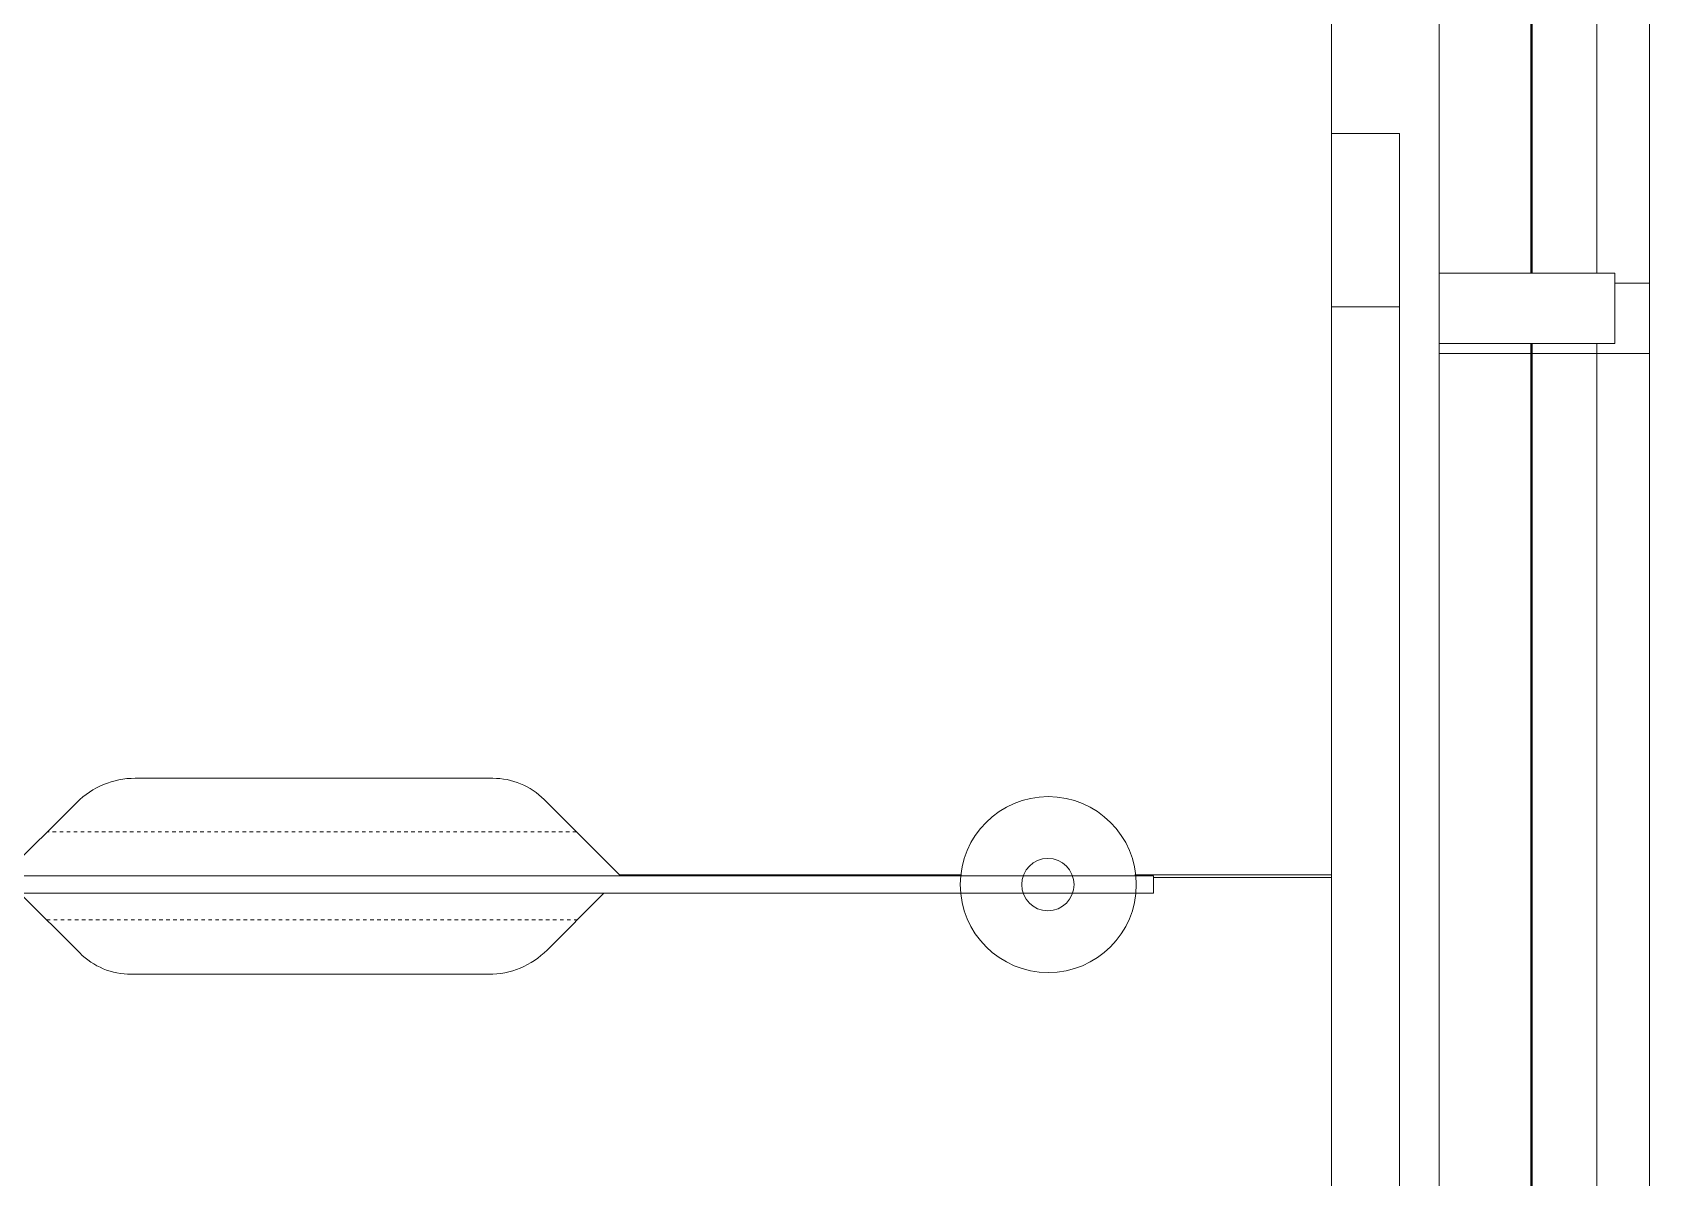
# Model space of a CAD drawing. Header units: inches. Extents: x 920 to 2661, y -647 to 1865.
# Drawn here: x 2614.69 to 2660.69, y 938.4 to 970.98 of the extents above; entities that cross this region are included whole.
import ezdxf

# ---------------------------------------------------------------- set-up
doc = ezdxf.new("R2010")
doc.units = ezdxf.units.IN
doc.header["$MEASUREMENT"] = 0
doc.linetypes.add('IMPORT-Double Dash 3_8_', pattern=[1, 0.375, -0.125, 0.125, -0.125, 0.125, -0.125])
doc.linetypes.add('Steelcase Hidden Lines', pattern=[0.11811, 0.07874, -0.03937])
for name, color, linetype, lineweight in [('A-GLAZ', 151, 'Continuous', 18), ('basebuilding_dwg', 8, 'Continuous', 9), ('I-FURN', 30, 'Continuous', 9), ('I-WALL', 2, 'Continuous', 18)]:
    doc.layers.add(name, color=color, linetype=linetype, lineweight=lineweight)

# ---------------------------------------------------------------- blocks, each defined once
blk = doc.blocks.new('Steelcase Turnstone - Bivi - Table - Leg - 2__ D x 42 1_4__ W 28 1_2__ H-V26-FIRST FLOOR CONSTRUCTION')
at = {"layer": 'I-FURN'}
for p, q in [((1.934, 0), (0, 0)), ((0, 0), (0, -4.945)), ((0, -37.32), (0, -42.25)), ((0, -42.25), (1.934, -42.25))]:
    blk.add_line(p, q, dxfattribs=at)
blk = doc.blocks.new('Steelcase Turnstone - Bivi - Arch - Short Arch-4765735-FIRST FLOOR CONSTRUCTION')
at = {"layer": 'I-FURN'}
for p, q in [((1.934, -4.94), (0, -4.94)), ((0, -4.94), (0, -37.315)), ((1.934, -37.315), (1.934, -4.94)), ((0, -37.315), (1.934, -37.315))]:
    blk.add_line(p, q, dxfattribs=at)
blk = doc.blocks.new('Steelcase Turnstone - Bivi - Accessories - High Sit Bracket with Modesty Panel - 48__ W-4765739-FIRST FLOOR CONSTRUCTION')
at = {"layer": 'I-FURN', "linetype": 'Steelcase Hidden Lines'}
for p, q in [((30.518, 4.498), (15.428, 4.498)), ((5.837, 3.218), (5.837, 3.248)), ((6.07, 3.218), (6.07, 3.248)), ((15.449, 1.992), (30.497, 1.992))]:
    blk.add_line(p, q, dxfattribs=at)
blk = doc.blocks.new('Steelcase Turnstone - Bivi - Table - Table Top - 60__ W-4765741-FIRST FLOOR CONSTRUCTION')
at = {"layer": 'I-FURN'}
for p, q in [((23.97, -25.875), (34.141, -25.875)), ((20.695, -28.18), (22.314, -26.561)), ((35.607, -26.482), (37.305, -28.18)), ((5.062, -28.625), (0, -28.625))]:
    blk.add_line(p, q, dxfattribs=at)
for centre, radius, start, end in [((23.97, -28.216), 2.341, 90, 135), ((34.141, -27.948), 2.073, 45, 90)]:
    blk.add_arc(centre, radius, start, end, dxfattribs=at)
blk = doc.blocks.new('Steelcase Turnstone - Bivi - Table - Table Top - 60__ W-V23-FIRST FLOOR CONSTRUCTION')
at = {"layer": 'I-FURN'}
for p, q in [((58, 0), (58, -12.468)), ((23.97, -25.875), (34.141, -25.875)), ((20.25, -28.625), (22.314, -26.561)), ((35.607, -26.482), (37.75, -28.625)), ((47.474, -28.625), (37.75, -28.625)), ((58, -28.625), (52.402, -28.625))]:
    blk.add_line(p, q, dxfattribs=at)
for centre, radius, start, end in [((23.97, -28.216), 2.341, 90, 135), ((34.141, -27.948), 2.073, 45, 90)]:
    blk.add_arc(centre, radius, start, end, dxfattribs=at)
blk = doc.blocks.new('Steelcase Turnstone - Bivi - Accessories - Screen - Tackable - Freestanding - 48__ W x 13__ H-4765742-FIRST FLOOR CONSTRUCTION')
at = {"layer": 'I-FURN'}
for p, q in [((41.083, -8.94), (-6.917, -8.94)), ((-6.917, -8.94), (-6.917, -9.43)), ((-6.917, -9.43), (41.083, -9.43))]:
    blk.add_line(p, q, dxfattribs=at)
for centre, radius in [((-3.923, -9.185), 2.503), ((-3.91, -9.185), 0.744)]:
    blk.add_circle(centre, radius, dxfattribs=at)
blk = doc.blocks.new('Frameless opening with glazing - 58_ x 84_ 2-4768495-FIRST FLOOR CONSTRUCTION')
at = {"layer": 'A-GLAZ', "lineweight": 40}
blk.add_line((-28.5, 0.125), (25.5, 0.125), dxfattribs=at)
blk = doc.blocks.new('basebuilding_dwg-4266169-FIRST FLOOR CONSTRUCTION')
at = {"lineweight": 9}
for p, q in [((2132.675, 1018.129), (2132.675, 964.129)), ((2137.163, 1018.129), (2137.163, 964.129)), ((2138.663, 963.846), (2137.675, 963.846)), ((2132.675, 962.129), (2132.675, 908.129)), ((2137.163, 962.129), (2137.163, 908.129)), ((2138.663, 961.846), (2132.663, 961.846))]:
    blk.add_line(p, q, dxfattribs=at)
at = {"lineweight": 9, "flags": 128}
blk.add_lwpolyline([(2137.675, 756.873), (2138.663, 756.873), (2138.663, 794.498), (2138.663, 1187.31), (2138.663, 1226.498), (2137.675, 1226.498)], dxfattribs=at)

msp = doc.modelspace()

# ---------------------------------------------------------------- linework, layer by layer
at = {"layer": 'I-WALL'}
for p, q in [((2654.704, 964.129), (2654.704, 962.129)), ((2659.704, 964.129), (2654.704, 964.129)), ((2659.704, 962.129), (2659.704, 964.129)), ((2654.704, 962.129), (2659.704, 962.129))]:
    msp.add_line(p, q, dxfattribs=at)

# ---------------------------------------------------------------- block references
at = {"layer": 'A-GLAZ', "rotation": 269.9999999999999}
for p in [(2657.204, 989.629), (2657.204, 933.629)]:
    msp.add_blockref('Frameless opening with glazing - 58_ x 84_ 2-4768495-FIRST FLOOR CONSTRUCTION', p, dxfattribs=at)
at = {"layer": 'basebuilding_dwg', "color": 250, "linetype": 'IMPORT-Double Dash 3_8_', "lineweight": 18}
msp.add_blockref('basebuilding_dwg-4266169-FIRST FLOOR CONSTRUCTION', (522.029, 0), dxfattribs=at)
at = {"layer": 'I-FURN'}
msp.add_blockref('Steelcase Turnstone - Bivi - Table - Table Top - 60__ W-V23-FIRST FLOOR CONSTRUCTION', (2593.646, 975.638), dxfattribs=at)
at = {"layer": 'I-FURN', "rotation": 180}
for name, p in [('Steelcase Turnstone - Bivi - Table - Leg - 2__ D x 42 1_4__ W 28 1_2__ H-V26-FIRST FLOOR CONSTRUCTION', (2653.58, 925.851)), ('Steelcase Turnstone - Bivi - Arch - Short Arch-4765735-FIRST FLOOR CONSTRUCTION', (2653.58, 925.856)), ('Steelcase Turnstone - Bivi - Accessories - Screen - Tackable - Freestanding - 48__ W x 13__ H-4765742-FIRST FLOOR CONSTRUCTION', (2639.666, 937.553)), ('Steelcase Turnstone - Bivi - Accessories - High Sit Bracket with Modesty Panel - 48__ W-4765739-FIRST FLOOR CONSTRUCTION', (2645.619, 950.231)), ('Steelcase Turnstone - Bivi - Table - Table Top - 60__ W-4765741-FIRST FLOOR CONSTRUCTION', (2651.646, 918.313))]:
    msp.add_blockref(name, p, dxfattribs=at)

doc.saveas('drawing.dxf')
